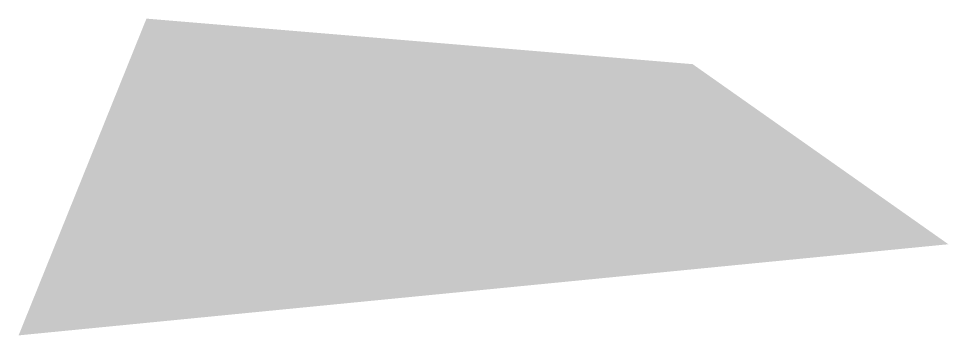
# Model space of a CAD drawing. Header units: inches. Extents: x 3.04 to 10.82, y 4.67 to 7.32.
import ezdxf

# ---------------------------------------------------------------- set-up
doc = ezdxf.new("R2010")
doc.units = ezdxf.units.IN
doc.header["$MEASUREMENT"] = 0

msp = doc.modelspace()

# ---------------------------------------------------------------- linework, layer by layer
for points in [[(3.0446, 4.6722), (8.6834, 6.9387), (4.1143, 7.3194), (10.8229, 5.4338)], [(4.1143, 7.3194), (10.8229, 5.4338), (8.6834, 6.9387), (3.0446, 4.6722)]]:
    msp.add_solid(points)

doc.saveas('drawing.dxf')
